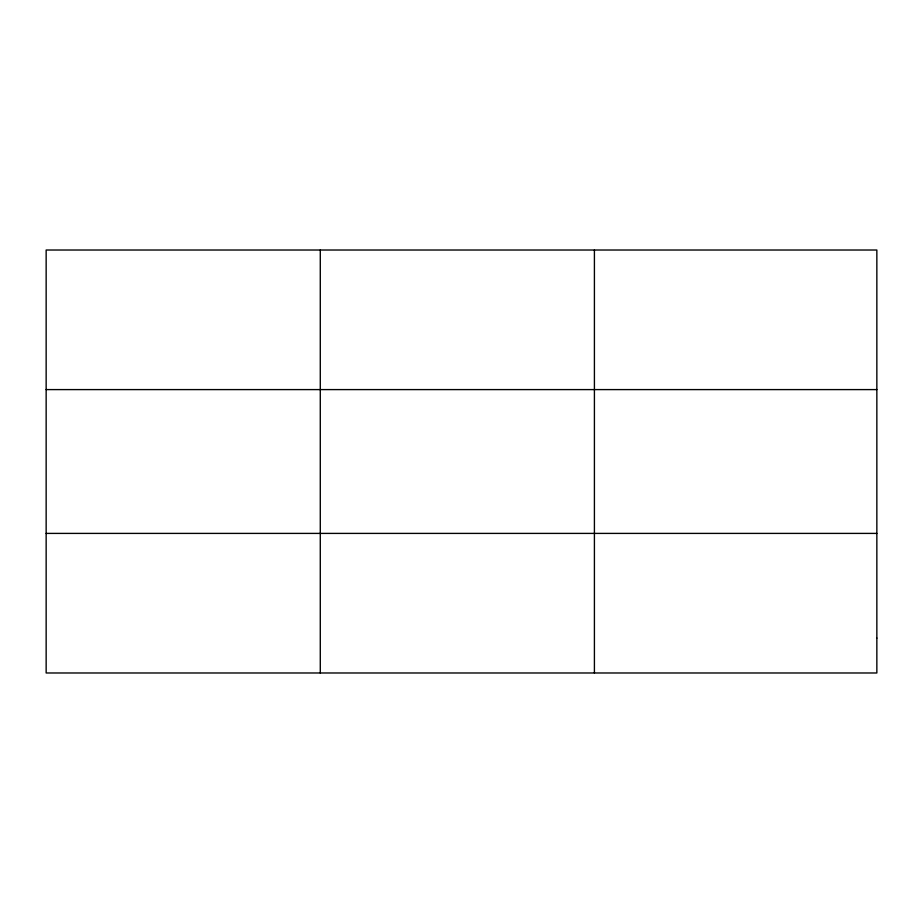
<?xml version="1.0" encoding="UTF-8"?>
<svg xmlns="http://www.w3.org/2000/svg" width="923" height="923" viewBox="0 0 923 923"><rect width="100%" height="100%" fill="white"/><g stroke="black" fill="none" stroke-linecap="round" stroke-linejoin="round"><path stroke-width="1.38" d="M320.281 672.982L320.281 250.018M594.412 672.982L594.412 250.018M46.15 389.598L876.85 389.598M46.15 533.402L876.85 533.402M876.85 638.093L876.85 672.982L46.15 672.982L46.15 250.018L876.85 250.018L876.85 638.093"/></g></svg>
